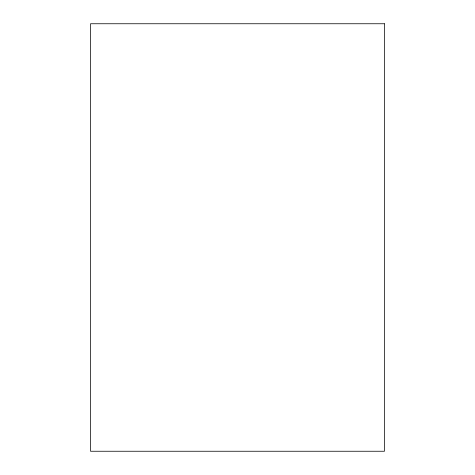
<?xml version="1.0" encoding="UTF-8"?>
<svg xmlns="http://www.w3.org/2000/svg" width="475" height="475" viewBox="0 0 475 475"><rect width="100%" height="100%" fill="white"/><g stroke="black" fill="none" stroke-linecap="round" stroke-linejoin="round"><path stroke-width="0.71" d="M384.453 23.75L90.547 23.75L90.547 451.25L384.453 451.25L384.453 23.75"/></g></svg>
